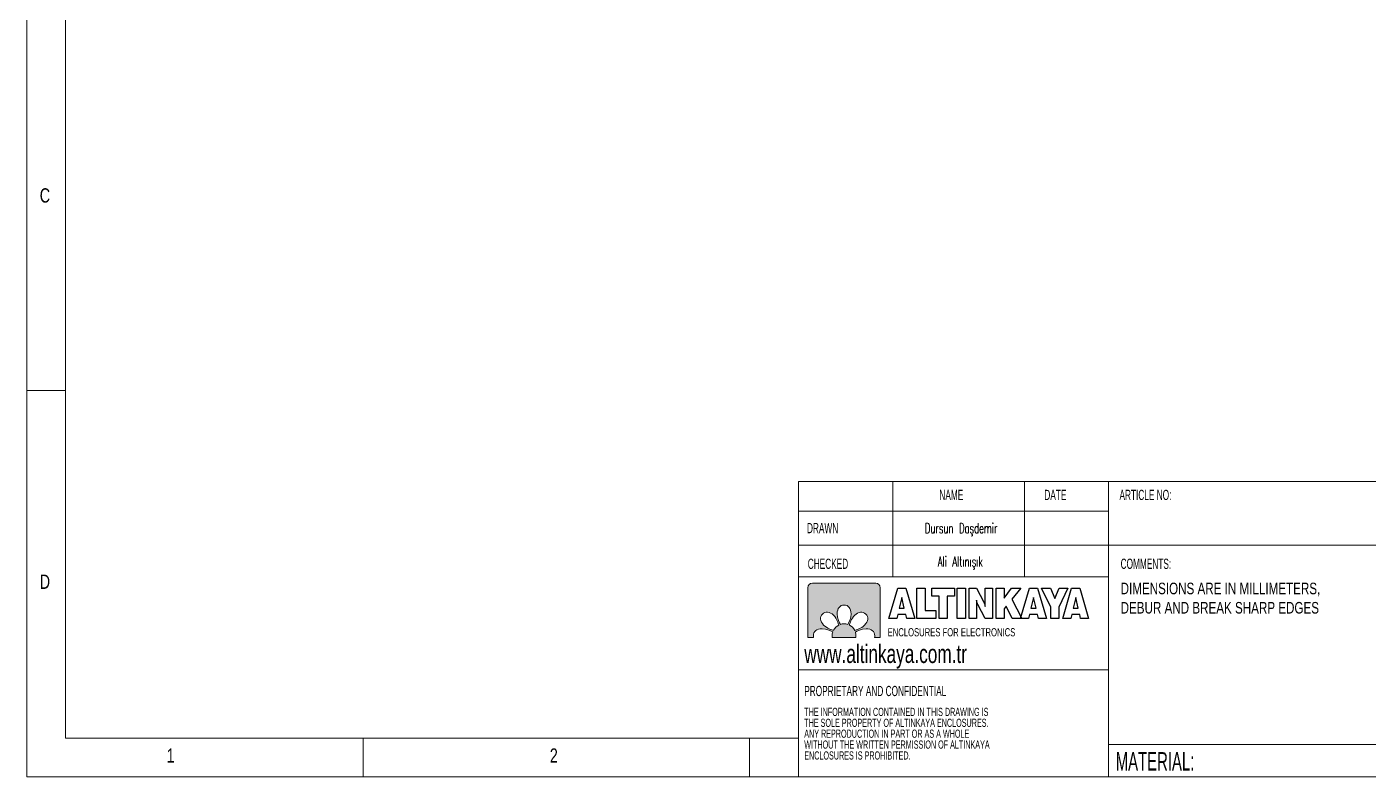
# Model space of a CAD drawing. Header units: millimetres. Extents: x 5 to 292, y 5 to 205.
# Drawn here: x 5 to 178.7, y 4.9 to 102.1 of the extents above; entities that cross this region are included whole.
import ezdxf

# ---------------------------------------------------------------- set-up
doc = ezdxf.new("R2010")
doc.units = ezdxf.units.MM
doc.layers.add('FORMAT', color=7, linetype='Continuous')
doc.layers.add('LAYER2', color=1, linetype='Continuous')
doc.layers.add('LAYER1', color=7, linetype='Continuous', lineweight=15)
doc.styles.add('SLDTEXTSTYLE0', font='TXT', dxfattribs={"width": 0.7})
doc.styles.add('SLDTEXTSTYLE1', font='TXT', dxfattribs={"width": 0.75})
doc.styles.add('SLDTEXTSTYLE2', font='TXT', dxfattribs={"width": 0.605})
doc.styles.add('SLDTEXTSTYLE3', font='TXT', dxfattribs={"width": 0.605, "bigfont": 'bigfont'})

# ---------------------------------------------------------------- blocks, each defined once
blk = doc.blocks.new('Block4')
at = {"color": 7, "linetype": 'Continuous', "lineweight": 0, "insert": (0.07, 1.37), "char_height": 1.3229, "attachment_point": 1, "style": 'SLDTEXTSTYLE0'}
blk.add_mtext('ENCLOSURES FOR ELECTRONICS', dxfattribs=at)
blk = doc.blocks.new('Block6')
at = {"layer": 'FORMAT', "color": 250}
for p, q in [((0, 0), (1.27, 4.36)), ((1.27, 4.36), (2.44, 4.36)), ((2.44, 4.36), (3.71, 0)), ((4.04, 0), (4.04, 4.36)), ((4.04, 4.36), (5.2, 4.36)), ((5.2, 4.36), (5.2, 1.16)), ((6.19, 3.21), (6.19, 4.36)), ((6.19, 4.36), (9.41, 4.36)), ((9.41, 4.36), (9.41, 3.21)), ((9.82, 0), (9.82, 4.36)), ((9.82, 4.36), (11, 4.36)), ((11, 4.36), (11, 0)), ((11.52, 0), (11.52, 4.36)), ((11.52, 4.36), (12.62, 4.36)), ((12.62, 4.36), (13.64, 2.33)), ((13.82, 2.3), (13.82, 4.36)), ((13.82, 4.36), (14.92, 4.36)), ((14.92, 4.36), (14.92, 0)), ((15.42, 0), (15.42, 4.36)), ((15.42, 4.36), (16.57, 4.36)), ((16.57, 4.36), (16.57, 2.92)), ((16.57, 2.92), (17.61, 4.36)), ((17.61, 4.36), (18.96, 4.36)), ((18.96, 4.36), (17.67, 2.75)), ((18.94, 0), (20.21, 4.36)), ((20.21, 4.36), (21.38, 4.36)), ((21.38, 4.36), (22.65, 0)), ((23.27, 1.61), (21.94, 4.36)), ((21.94, 4.36), (23.22, 4.36)), ((23.22, 4.36), (23.84, 2.87)), ((23.84, 2.87), (24.47, 4.36)), ((25.72, 4.36), (24.42, 1.61)), ((24.47, 4.36), (25.72, 4.36)), ((25, 0), (26.27, 4.36)), ((26.27, 4.36), (27.44, 4.36)), ((27.44, 4.36), (28.71, 0)), ((1.86, 3), (1.49, 1.49)), ((2.22, 1.49), (1.86, 3)), ((7.23, 3.21), (6.19, 3.21)), ((7.23, 0), (7.23, 3.21)), ((9.41, 3.21), (8.39, 3.21)), ((8.39, 3.21), (8.39, 0)), ((12.62, 2.04), (12.62, 0)), ((13.82, 0), (12.8, 2.01)), ((17.67, 2.75), (19.12, 0)), ((20.8, 3), (20.43, 1.49)), ((21.16, 1.49), (20.8, 3)), ((26.86, 3), (26.49, 1.49)), ((27.21, 1.49), (26.86, 3)), ((1.14, 0), (0, 0)), ((1.28, 0.58), (1.14, 0)), ((2.43, 0.58), (1.28, 0.58)), ((1.49, 1.49), (2.22, 1.49)), ((2.56, 0), (2.43, 0.58)), ((3.71, 0), (2.56, 0)), ((6.77, 0), (4.04, 0)), ((5.2, 1.16), (6.77, 1.16)), ((6.77, 1.16), (6.77, 0)), ((8.39, 0), (7.23, 0)), ((11, 0), (9.82, 0)), ((12.62, 0), (11.52, 0)), ((14.92, 0), (13.82, 0)), ((16.57, 0), (15.42, 0)), ((16.86, 1.75), (16.57, 1.39)), ((16.57, 1.39), (16.57, 0)), ((17.74, 0), (16.86, 1.75)), ((19.12, 0), (17.74, 0)), ((20.08, 0), (18.94, 0)), ((20.22, 0.58), (20.08, 0)), ((21.37, 0.58), (20.22, 0.58)), ((20.43, 1.49), (21.16, 1.49)), ((21.5, 0), (21.37, 0.58)), ((22.65, 0), (21.5, 0)), ((23.27, 0), (23.27, 1.61)), ((24.42, 0), (23.27, 0)), ((24.42, 1.61), (24.42, 0)), ((26.14, 0), (25, 0)), ((26.28, 0.58), (26.14, 0)), ((27.43, 0.58), (26.28, 0.58)), ((26.49, 1.49), (27.21, 1.49)), ((27.56, 0), (27.43, 0.58)), ((28.71, 0), (27.56, 0))]:
    blk.add_line(p, q, dxfattribs=at)
for points in [[(12.7, 2.26), (12.67, 2.37), (12.63, 2.5), (12.59, 2.64)], [(12.59, 2.64), (12.6, 2.56), (12.61, 2.48), (12.62, 2.4)], [(12.62, 2.4), (12.62, 2.31), (12.62, 2.19), (12.62, 2.04)], [(12.8, 2.01), (12.77, 2.07), (12.74, 2.16), (12.7, 2.26)], [(13.64, 2.33), (13.67, 2.28), (13.7, 2.19), (13.73, 2.09)], [(13.73, 2.09), (13.77, 1.99), (13.81, 1.86), (13.85, 1.71)], [(13.82, 1.97), (13.82, 2.06), (13.82, 2.17), (13.82, 2.3)], [(13.85, 1.71), (13.84, 1.79), (13.83, 1.87), (13.82, 1.97)]]:
    blk.add_open_spline(points, degree=3, dxfattribs=at)
blk = doc.blocks.new('SW_NOTE_0')
at = {"layer": 'LAYER1', "color": 0, "char_height": 1.5, "attachment_point": 1, "style": 'SLDTEXTSTYLE1'}
for s, insert in [('DIMENSIONS ARE IN MILLIMETERS,', (0, 1.93)), ('DEBUR AND BREAK SHARP EDGES', (0, -0.57))]:
    blk.add_mtext(s, dxfattribs=dict(at, insert=insert))
blk = doc.blocks.new('SW_NOTE_1')
at = {"layer": 'LAYER1', "color": 0, "char_height": 1.0583, "attachment_point": 1, "style": 'SLDTEXTSTYLE2'}
for s, insert in [('THE INFORMATION CONTAINED IN THIS DRAWING IS', (0, 1.36)), ('ANY REPRODUCTION IN PART OR AS A WHOLE', (0, -1.46)), ('THE SOLE PROPERTY OF ALTINKAYA ENCLOSURES.', (0, -0.05)), ('WITHOUT THE WRITTEN PERMISSION OF ALTINKAYA', (0, -2.87)), ('ENCLOSURES IS PROHIBITED.', (0, -4.28))]:
    blk.add_mtext(s, dxfattribs=dict(at, insert=insert))

msp = doc.modelspace()

# ---------------------------------------------------------------- hatches: boundary and pattern name
at = {"layer": 'LAYER2'}
h = msp.add_hatch(color=256, dxfattribs=at)
edge = h.paths.add_edge_path(flags=0)
edge.add_spline(control_points=[(106.639, 30.053), (106.317, 30.053), (106.054, 29.79), (106.054, 29.468)], knot_values=[0.9444444, 0.9444444, 0.9444444, 0.9444444, 1, 1, 1, 1], weights=[1, 1, 1, 1], degree=3, periodic=0)
edge.add_line((106.054, 29.468), (106.054, 23.031))
edge.add_line((106.054, 23.031), (106.792, 23.031))
edge.add_spline(control_points=[(106.792, 23.031), (106.775, 23.102), (106.767, 23.178), (106.767, 23.259)], knot_values=[0.7777778, 0.7777778, 0.7777778, 0.7777778, 0.8333333, 0.8333333, 0.8333333, 0.8333333], weights=[1, 1, 1, 1], degree=3, periodic=0)
edge.add_spline(control_points=[(106.767, 23.259), (106.765, 23.823), (107.187, 24.145), (107.895, 24.158)], knot_values=[0.7222222, 0.7222222, 0.7222222, 0.7222222, 0.7777778, 0.7777778, 0.7777778, 0.7777778], weights=[1, 1, 1, 1], degree=3, periodic=0)
edge.add_spline(control_points=[(107.895, 24.158), (108.515, 24.169), (109.131, 23.823), (109.274, 23.737)], knot_values=[0.6666667, 0.6666667, 0.6666667, 0.6666667, 0.7222222, 0.7222222, 0.7222222, 0.7222222], weights=[1, 1, 1, 1], degree=3, periodic=0)
edge.add_spline(control_points=[(109.274, 23.737), (109.224, 23.585), (109.196, 23.423), (109.196, 23.254)], knot_values=[0.6111111, 0.6111111, 0.6111111, 0.6111111, 0.6666667, 0.6666667, 0.6666667, 0.6666667], weights=[1, 1, 1, 1], degree=3, periodic=0)
edge.add_spline(control_points=[(109.196, 23.254), (109.196, 23.178), (109.202, 23.104), (109.212, 23.031)], knot_values=[0.5555556, 0.5555556, 0.5555556, 0.5555556, 0.6111111, 0.6111111, 0.6111111, 0.6111111], weights=[1, 1, 1, 1], degree=3, periodic=0)
edge.add_line((109.212, 23.031), (112.257, 23.031))
edge.add_spline(control_points=[(112.257, 23.031), (112.267, 23.104), (112.273, 23.178), (112.273, 23.254)], knot_values=[0.4444444, 0.4444444, 0.4444444, 0.4444444, 0.5, 0.5, 0.5, 0.5], weights=[1, 1, 1, 1], degree=3, periodic=0)
edge.add_spline(control_points=[(112.273, 23.254), (112.273, 23.42), (112.247, 23.58), (112.198, 23.729)], knot_values=[0.3888889, 0.3888889, 0.3888889, 0.3888889, 0.4444444, 0.4444444, 0.4444444, 0.4444444], weights=[1, 1, 1, 1], degree=3, periodic=0)
edge.add_spline(control_points=[(112.198, 23.729), (112.345, 23.817), (112.958, 24.16), (113.575, 24.148)], knot_values=[0.3333333, 0.3333333, 0.3333333, 0.3333333, 0.3888889, 0.3888889, 0.3888889, 0.3888889], weights=[1, 1, 1, 1], degree=3, periodic=0)
edge.add_spline(control_points=[(113.575, 24.148), (114.283, 24.135), (114.704, 23.813), (114.702, 23.249)], knot_values=[0.2777778, 0.2777778, 0.2777778, 0.2777778, 0.3333333, 0.3333333, 0.3333333, 0.3333333], weights=[1, 1, 1, 1], degree=3, periodic=0)
edge.add_spline(control_points=[(114.702, 23.249), (114.702, 23.172), (114.695, 23.099), (114.679, 23.031)], knot_values=[0.2222222, 0.2222222, 0.2222222, 0.2222222, 0.2777778, 0.2777778, 0.2777778, 0.2777778], weights=[1, 1, 1, 1], degree=3, periodic=0)
edge.add_line((114.679, 23.031), (115.416, 23.031))
edge.add_line((115.416, 23.031), (115.416, 29.468))
edge.add_spline(control_points=[(115.416, 29.468), (115.416, 29.79), (115.153, 30.053), (114.83, 30.053)], knot_values=[0.0555556, 0.0555556, 0.0555556, 0.0555556, 0.1111111, 0.1111111, 0.1111111, 0.1111111], weights=[1, 1, 1, 1], degree=3, periodic=0)
edge.add_line((114.83, 30.053), (106.639, 30.053))
edge = h.paths.add_edge_path(flags=0)
edge.add_spline(control_points=[(111.218, 24.714), (111.066, 24.765), (110.904, 24.792), (110.735, 24.792)], knot_values=[0.6666667, 0.6666667, 0.6666667, 0.6666667, 0.8333333, 0.8333333, 0.8333333, 0.8333333], weights=[1, 1, 1, 1], degree=3, periodic=0)
edge.add_spline(control_points=[(110.735, 24.792), (110.569, 24.792), (110.409, 24.766), (110.259, 24.717)], knot_values=[0.8333333, 0.8333333, 0.8333333, 0.8333333, 1, 1, 1, 1], weights=[1, 1, 1, 1], degree=3, periodic=0)
edge.add_spline(control_points=[(110.259, 24.717), (110.171, 24.865), (109.829, 25.477), (109.84, 26.094)], knot_values=[0, 0, 0, 0, 0.1666667, 0.1666667, 0.1666667, 0.1666667], weights=[1, 1, 1, 1], degree=3, periodic=0)
edge.add_spline(control_points=[(109.84, 26.094), (109.854, 26.802), (110.175, 27.224), (110.74, 27.221)], knot_values=[0.1666667, 0.1666667, 0.1666667, 0.1666667, 0.3333333, 0.3333333, 0.3333333, 0.3333333], weights=[1, 1, 1, 1], degree=3, periodic=0)
edge.add_spline(control_points=[(110.74, 27.221), (111.304, 27.224), (111.625, 26.802), (111.639, 26.094)], knot_values=[0.3333333, 0.3333333, 0.3333333, 0.3333333, 0.5, 0.5, 0.5, 0.5], weights=[1, 1, 1, 1], degree=3, periodic=0)
edge.add_spline(control_points=[(111.639, 26.094), (111.65, 25.473), (111.304, 24.857), (111.218, 24.714)], knot_values=[0.5, 0.5, 0.5, 0.5, 0.6666667, 0.6666667, 0.6666667, 0.6666667], weights=[1, 1, 1, 1], degree=3, periodic=0)
edge = h.paths.add_edge_path(flags=0)
edge.add_spline(control_points=[(109.367, 25.9), (109.812, 25.471), (110.003, 24.792), (110.044, 24.629)], knot_values=[0.6, 0.6, 0.6, 0.6, 0.8, 0.8, 0.8, 0.8], weights=[1, 1, 1, 1], degree=3, periodic=0)
edge.add_spline(control_points=[(110.044, 24.629), (109.752, 24.481), (109.512, 24.243), (109.363, 23.952)], knot_values=[0.8, 0.8, 0.8, 0.8, 1, 1, 1, 1], weights=[1, 1, 1, 1], degree=3, periodic=0)
edge.add_spline(control_points=[(109.363, 23.952), (109.195, 23.994), (108.522, 24.186), (108.095, 24.629)], knot_values=[0, 0, 0, 0, 0.2, 0.2, 0.2, 0.2], weights=[1, 1, 1, 1], degree=3, periodic=0)
edge.add_spline(control_points=[(108.095, 24.629), (107.604, 25.139), (107.533, 25.664), (107.933, 26.062)], knot_values=[0.2, 0.2, 0.2, 0.2, 0.4, 0.4, 0.4, 0.4], weights=[1, 1, 1, 1], degree=3, periodic=0)
edge.add_spline(control_points=[(107.933, 26.062), (108.331, 26.462), (108.856, 26.392), (109.367, 25.9)], knot_values=[0.4, 0.4, 0.4, 0.4, 0.6, 0.6, 0.6, 0.6], weights=[1, 1, 1, 1], degree=3, periodic=0)
edge = h.paths.add_edge_path(flags=0)
edge.add_spline(control_points=[(113.381, 24.622), (112.952, 24.176), (112.273, 23.985), (112.11, 23.944)], knot_values=[0.6, 0.6, 0.6, 0.6, 0.8, 0.8, 0.8, 0.8], weights=[1, 1, 1, 1], degree=3, periodic=0)
edge.add_spline(control_points=[(112.11, 23.944), (111.962, 24.237), (111.724, 24.476), (111.433, 24.625)], knot_values=[0.8, 0.8, 0.8, 0.8, 1, 1, 1, 1], weights=[1, 1, 1, 1], degree=3, periodic=0)
edge.add_spline(control_points=[(111.433, 24.625), (111.475, 24.793), (111.667, 25.466), (112.11, 25.894)], knot_values=[0, 0, 0, 0, 0.2, 0.2, 0.2, 0.2], weights=[1, 1, 1, 1], degree=3, periodic=0)
edge.add_spline(control_points=[(112.11, 25.894), (112.62, 26.385), (113.145, 26.455), (113.543, 26.055)], knot_values=[0.2, 0.2, 0.2, 0.2, 0.4, 0.4, 0.4, 0.4], weights=[1, 1, 1, 1], degree=3, periodic=0)
edge.add_spline(control_points=[(113.543, 26.055), (113.943, 25.657), (113.872, 25.132), (113.381, 24.622)], knot_values=[0.4, 0.4, 0.4, 0.4, 0.6, 0.6, 0.6, 0.6], weights=[1, 1, 1, 1], degree=3, periodic=0)

# ---------------------------------------------------------------- linework, layer by layer
at = {"color": 22, "linetype": 'Continuous', "lineweight": 0}
for p, q in [((106.639, 30.053), (114.83, 30.053)), ((106.054, 23.031), (106.054, 29.468)), ((115.416, 29.468), (115.416, 23.031)), ((106.792, 23.031), (106.054, 23.031)), ((112.257, 23.031), (109.212, 23.031)), ((115.416, 23.031), (114.679, 23.031))]:
    msp.add_line(p, q, dxfattribs=at)
for points in [[(106.054, 29.468), (106.054, 29.79), (106.317, 30.053), (106.639, 30.053)], [(114.83, 30.053), (115.153, 30.053), (115.416, 29.79), (115.416, 29.468)], [(108.095, 24.629), (107.604, 25.139), (107.533, 25.664), (107.933, 26.062)], [(107.933, 26.062), (108.331, 26.462), (108.856, 26.392), (109.367, 25.9)], [(110.259, 24.717), (110.171, 24.865), (109.829, 25.477), (109.84, 26.094)], [(109.84, 26.094), (109.854, 26.802), (110.175, 27.224), (110.74, 27.221)], [(110.74, 27.221), (111.304, 27.224), (111.625, 26.802), (111.639, 26.094)], [(111.639, 26.094), (111.65, 25.473), (111.304, 24.857), (111.218, 24.714)], [(112.11, 25.894), (112.62, 26.385), (113.145, 26.455), (113.543, 26.055)], [(113.543, 26.055), (113.943, 25.657), (113.872, 25.132), (113.381, 24.622)], [(109.363, 23.952), (109.195, 23.994), (108.522, 24.186), (108.095, 24.629)], [(110.044, 24.629), (109.752, 24.481), (109.512, 24.243), (109.363, 23.952)], [(109.367, 25.9), (109.812, 25.471), (110.003, 24.792), (110.044, 24.629)], [(110.735, 24.792), (110.569, 24.792), (110.409, 24.766), (110.259, 24.717)], [(111.218, 24.714), (111.066, 24.765), (110.904, 24.792), (110.735, 24.792)], [(111.433, 24.625), (111.475, 24.793), (111.667, 25.466), (112.11, 25.894)], [(112.11, 23.944), (111.962, 24.237), (111.724, 24.476), (111.433, 24.625)], [(113.381, 24.622), (112.952, 24.176), (112.273, 23.985), (112.11, 23.944)], [(107.895, 24.158), (107.187, 24.145), (106.765, 23.823), (106.767, 23.259)], [(106.767, 23.259), (106.767, 23.178), (106.775, 23.102), (106.792, 23.031)], [(109.274, 23.737), (109.131, 23.823), (108.515, 24.169), (107.895, 24.158)], [(109.196, 23.254), (109.196, 23.423), (109.224, 23.585), (109.274, 23.737)], [(109.212, 23.031), (109.202, 23.104), (109.196, 23.178), (109.196, 23.254)], [(113.575, 24.148), (112.958, 24.16), (112.345, 23.817), (112.198, 23.729)], [(112.198, 23.729), (112.247, 23.58), (112.273, 23.42), (112.273, 23.254)], [(112.273, 23.254), (112.273, 23.178), (112.267, 23.104), (112.257, 23.031)], [(114.702, 23.249), (114.704, 23.813), (114.283, 24.135), (113.575, 24.148)], [(114.679, 23.031), (114.695, 23.099), (114.702, 23.172), (114.702, 23.249)]]:
    msp.add_open_spline(points, degree=3, dxfattribs=at)
at = {"layer": 'LAYER1'}
for p, q in [((5, 205), (5, 5)), ((10, 200), (10, 10)), ((10, 55), (5, 55)), ((159.451, 43.194), (104.828, 43.194)), ((104.828, 43.194), (104.828, 7.374)), ((117.048, 43.194), (117.048, 30.865)), ((134.087, 43.194), (134.087, 30.865)), ((144.94, 39.384), (144.94, 43.194)), ((159.451, 43.194), (287, 43.194)), ((104.828, 39.384), (144.94, 39.384)), ((144.94, 39.384), (144.94, 4.944)), ((104.828, 34.967), (144.94, 34.967)), ((144.94, 34.967), (203.628, 34.967)), ((104.828, 30.865), (144.94, 30.865)), ((104.828, 18.858), (144.94, 18.858)), ((10, 10), (98.5, 10)), ((48.5, 5), (48.5, 10)), ((98.5, 10), (104.828, 10)), ((98.5, 10), (98.5, 5)), ((144.94, 9.194), (279.028, 9.194)), ((104.828, 7.374), (104.828, 5)), ((5, 5), (292, 5))]:
    msp.add_line(p, q, dxfattribs=at)

# ---------------------------------------------------------------- block references
at = {"color": 7, "linetype": 'Continuous'}
for name, p, xscale, yscale, zscale in [('Block6', (116.533, 25.491), 0.9, 0.9, 0.9), ('Block4', (116.319, 23.134), 0.8, 0.8, 0.8)]:
    msp.add_blockref(name, p, dxfattribs=dict(at, xscale=xscale, yscale=yscale, zscale=zscale))
at = {"layer": 'LAYER1'}
for name, p in [('SW_NOTE_0', (146.518, 28.19)), ('SW_NOTE_1', (105.583, 12.562))]:
    msp.add_blockref(name, p, dxfattribs=at)

# ---------------------------------------------------------------- texts
at = {"color": 7, "linetype": 'Continuous', "lineweight": 0, "attachment_point": 1}
for s, insert, char_height, style in [('C', (6.667, 81.168), 1.852, 'SLDTEXTSTYLE1'), ('D', (6.667, 31.168), 1.852, 'SLDTEXTSTYLE1'), ('www.altinkaya.com.tr', (105.583, 22.104), 2.38125, 'SLDTEXTSTYLE0'), ('2', (72.667, 8.668), 1.852, 'SLDTEXTSTYLE1'), ('1', (23.083, 8.668), 1.852, 'SLDTEXTSTYLE1')]:
    msp.add_mtext(s, dxfattribs=dict(at, insert=insert, char_height=char_height, style=style))
at = {"layer": 'LAYER1'}
for s, insert, char_height, attachment_point, style in [('NAME', (123.069, 42.143), 1.3229, 1, 'SLDTEXTSTYLE2'), ('DATE', (136.647, 42.143), 1.3229, 1, 'SLDTEXTSTYLE2'), ('ARTICLE NO:', (146.369, 42.143), 1.32292, 1, 'SLDTEXTSTYLE2'), ('DRAWN', (105.936, 37.846), 1.3229, 1, 'SLDTEXTSTYLE2'), ('Dursun Daşdemir', (125.882, 37.837), 1.32292, 2, 'SLDTEXTSTYLE3'), ('CHECKED', (106.036, 33.226), 1.3229, 1, 'SLDTEXTSTYLE2'), ('Ali Altınışık', (125.777, 33.525), 1.32292, 2, 'SLDTEXTSTYLE3'), ('COMMENTS:', (146.518, 33.226), 1.3229, 1, 'SLDTEXTSTYLE2'), ('PROPRIETARY AND CONFIDENTIAL', (105.583, 16.762), 1.32292, 1, 'SLDTEXTSTYLE2'), ('MATERIAL:', (145.883, 8.185), 2.3813, 1, 'SLDTEXTSTYLE2')]:
    msp.add_mtext(s, dxfattribs=dict(at, insert=insert, char_height=char_height, attachment_point=attachment_point, style=style))

doc.saveas('drawing.dxf')
